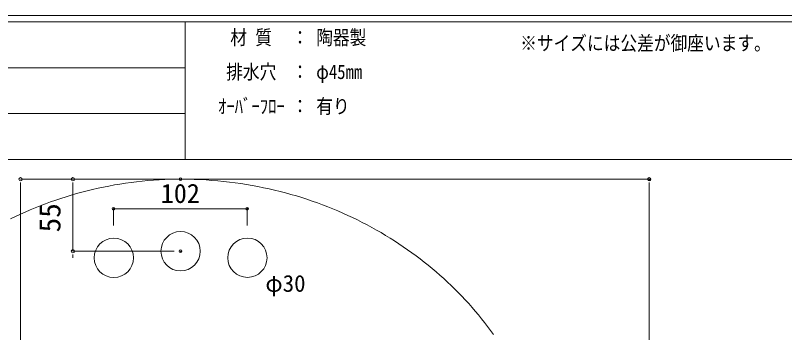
# Model space of a CAD drawing. Units: millimetres, scale not verified. Extents: x -1002 to 1010, y -687 to 676.
# Drawn here: x -632 to -44, y 398 to 640 of the extents above; entities that cross this region are included whole.
import ezdxf
from ezdxf.enums import TextEntityAlignment as Align

# ---------------------------------------------------------------- set-up
doc = ezdxf.new("R2010")
doc.units = ezdxf.units.MM
doc.header["$LTSCALE"] = 5
doc.header["$PDMODE"] = 32
doc.header["$PDSIZE"] = 2
doc.layers.add('0-0', color=7, linetype='Continuous', lineweight=15)
doc.layers.add('F-0', color=7, linetype='Continuous', lineweight=15)
doc.styles.add('ＭＳ ゴシック', font='')
doc.styles.get('ＭＳ ゴシック').set_extended_font_data('MS Gothic')

# ---------------------------------------------------------------- blocks, each defined once
blk = doc.blocks.new('_DOT')
at = {"layer": '0-0'}
blk.add_line((-0.5, 0), (-1, 0), dxfattribs=at)
blk.add_circle((0, 0), 0.25, dxfattribs=at)
blk.add_circle((0, 0), 0.25, dxfattribs=at)
blk = doc.blocks.new('_DOT_19')
at = {"layer": '0-0'}
blk.add_line((-0.5, 0), (-1, 0), dxfattribs=at)
blk.add_circle((0, 0), 0.25, dxfattribs=at)
blk.add_circle((0, 0), 0.25, dxfattribs=at)

msp = doc.modelspace()

# ---------------------------------------------------------------- linework, layer by layer
at = {"layer": 'F-0'}
for p, q in [((1002.034, 640.036), (-1002.086, 640.036)), ((1002.034, 635.036), (-1002.086, 635.036)), ((-502.086, 635.036), (-502.086, 530.036)), ((-502.086, 600.036), (-1002.086, 600.036)), ((-502.086, 565.036), (-1002.086, 565.036)), ((1002.034, 530.036), (-1002.086, 530.036)), ((-510.632, 515.017), (-627.809, 515.017)), ((-500.632, 515.017), (-147.843, 515.017)), ((-627.809, 510.017), (-627.809, 310.017)), ((-587.809, 510.017), (-587.809, 460.017)), ((-147.843, 40.017), (-147.843, 510.017)), ((-556.789, 492.473), (-556.789, 479.74)), ((-510.632, 460.017), (-587.809, 460.017))]:
    msp.add_line(p, q, dxfattribs=at)
at = {"layer": 'F-0', "lineweight": 18}
for points in [[(-612.723, 494.698), (-608.844, 496.178), (-604.939, 497.608), (-601.007, 498.988), (-597.049, 500.318), (-593.065, 501.588), (-589.057, 502.808), (-585.024, 503.978), (-580.968, 505.088), (-576.888, 506.148), (-572.786, 507.148), (-568.662, 508.088), (-564.516, 508.978), (-560.35, 509.808), (-556.163, 510.578), (-551.956, 511.288), (-547.73, 511.938), (-543.485, 512.528), (-539.222, 513.058), (-534.942, 513.528), (-530.644, 513.928), (-526.33, 514.278), (-522.001, 514.548), (-517.655, 514.768), (-513.296, 514.918), (-508.922, 514.998), (-504.479, 515.018), (-499.879, 514.968), (-495.302, 514.848), (-490.747, 514.668), (-486.216, 514.418), (-481.709, 514.108), (-477.226, 513.738), (-472.767, 513.298), (-468.334, 512.798), (-463.926, 512.238), (-459.544, 511.618), (-455.188, 510.938), (-450.859, 510.198), (-446.558, 509.398)], [(-446.558, 509.398), (-442.284, 508.538), (-438.038, 507.628), (-433.82, 506.658), (-429.632, 505.628), (-425.473, 504.538), (-421.344, 503.398), (-417.245, 502.208), (-413.177, 500.958), (-409.141, 499.658), (-405.135, 498.308), (-401.162, 496.898), (-397.221, 495.438), (-393.313, 493.938), (-389.439, 492.378), (-385.598, 490.768), (-381.791, 489.118), (-378.019, 487.408), (-374.282, 485.658), (-370.581, 483.868), (-366.916, 482.018), (-363.287, 480.128), (-359.694, 478.198), (-356.14, 476.218), (-352.622, 474.198), (-349.143, 472.138), (-345.703, 470.028), (-342.301, 467.878), (-338.939, 465.688), (-335.617, 463.458), (-332.335, 461.188), (-329.093, 458.888), (-325.893, 456.538), (-322.735, 454.158), (-319.618, 451.728), (-316.544, 449.278), (-313.513, 446.778), (-310.526, 444.248), (-307.582, 441.688), (-304.682, 439.088)], [(-635.392, 484.768), (-631.688, 486.538), (-627.954, 488.268), (-624.189, 489.948), (-620.396, 491.578), (-616.573, 493.158), (-612.723, 494.698)], [(-304.682, 439.088), (-301.827, 436.458), (-299.017, 433.798), (-296.253, 431.098), (-293.535, 428.378), (-290.862, 425.618), (-288.237, 422.828), (-285.659, 420.018), (-283.129, 417.168), (-280.647, 414.298), (-278.214, 411.398), (-275.829, 408.468), (-273.494, 405.518), (-271.209, 402.538), (-268.974, 399.528), (-266.79, 396.508)]]:
    msp.add_lwpolyline(points, dxfattribs=at)
at = {"layer": 'F-0'}
msp.add_lwpolyline([(-556.789, 492.473), (-454.789, 492.473), (-454.789, 479.74)], dxfattribs=at)
for centre in [(-556.632, 454.972), (-505.632, 460.017), (-454.632, 455.062)]:
    msp.add_circle(centre, 15, dxfattribs=at)
for p in [(-505.632, 515.017), (-505.632, 515.017), (-505.632, 515.017), (-147.843, 515.017), (-556.789, 492.473), (-454.789, 492.473), (-505.632, 460.017)]:
    msp.add_point(p, dxfattribs=at)

# ---------------------------------------------------------------- block references
at = {"layer": 'F-0', "xscale": 5, "yscale": 5, "rotation": 90}
for name, p in [('_DOT', (-627.809, 515.017)), ('_DOT_19', (-587.809, 515.017)), ('_DOT', (-147.843, 515.017)), ('_DOT_19', (-587.809, 460.017))]:
    msp.add_blockref(name, p, dxfattribs=at)

# ---------------------------------------------------------------- texts
at = {"layer": 'F-0', "style": 'ＭＳ ゴシック', "width": 0.85}
for s, p in [('材 質', (-467.711, 614.411)), ('陶器製', (-402.086, 614.411)), ('：', (-420.836, 614.411)), ('※サイズには公差が御座います。', (-246.359, 610.036)), ('排水穴', (-470.836, 588.161)), ('：', (-420.836, 588.161)), ('φ45mm', (-402.086, 588.161)), ('ｵｰﾊﾞｰﾌﾛｰ', (-477.086, 561.911)), ('：', (-420.836, 561.911)), ('有り', (-402.086, 561.911))]:
    msp.add_text(s, height=11, dxfattribs=at).set_placement(p, align=Align.BOTTOM_LEFT)
at = {"layer": 'F-0', "style": 'ＭＳ ゴシック'}
for s, height, p in [('102', 14.66, (-520.789, 492.473)), ('φ30', 12.83, (-440.938, 425.219))]:
    msp.add_text(s, height=height, dxfattribs=at).set_placement(p, align=Align.BOTTOM_LEFT)
msp.add_text('55', height=16.35, rotation=90, dxfattribs=at).set_placement((-592.423, 474.422), align=Align.BOTTOM_LEFT)

doc.saveas('drawing.dxf')
